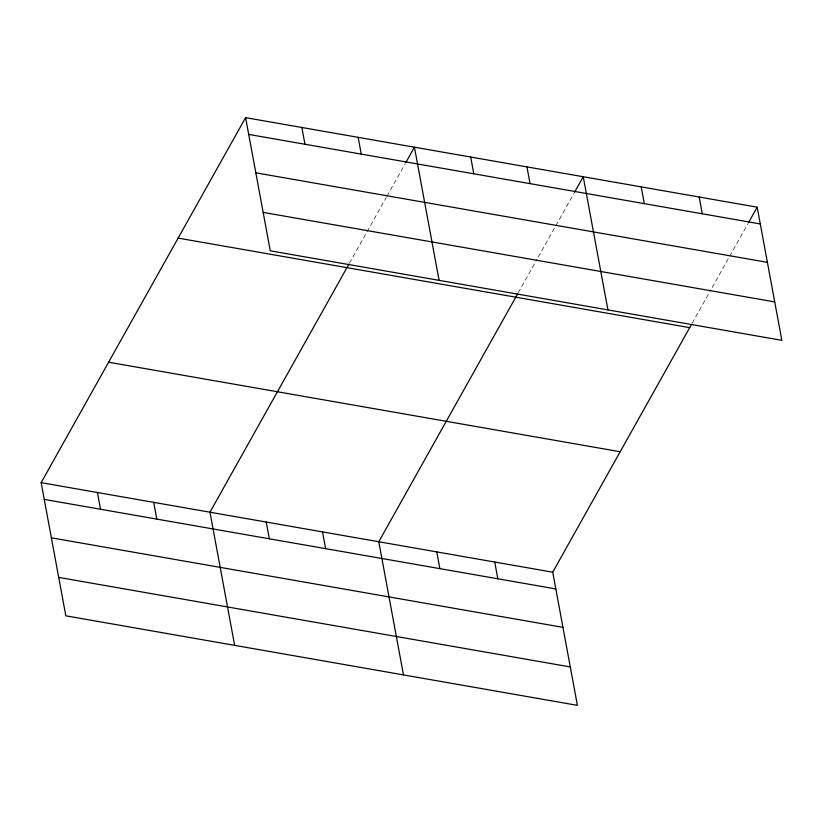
<?xml version="1.0" encoding="UTF-8"?>
<svg xmlns="http://www.w3.org/2000/svg" width="823" height="823" viewBox="0 0 823 823"><rect width="100%" height="100%" fill="white"/><g stroke="black" fill="none" stroke-linecap="round" stroke-linejoin="round"><path stroke-width="0.62" stroke-dasharray="4.12 3.09" d="M349.446 263.185L386.306 197.386M386.933 196.275L405.05 163.931M518.264 292.731L537.008 259.276M538.263 257.043L573.868 193.477M692.205 323.172L710.938 289.717M712.193 287.484L729.055 257.373M729.682 256.262L747.798 223.918"/><path stroke-width="1.23" d="M691.577 324.293L552.727 572.191L577.396 705.352L65.83 615.82L41.15 482.659L245.604 117.648L757.17 207.18L781.85 340.341L270.273 250.809L245.604 117.648M348.829 264.306L209.968 512.204L234.648 645.366M405.677 162.81L414.422 147.194L439.101 280.355M517.646 293.852L378.786 541.75L403.465 674.911M574.495 192.356L583.24 176.739L607.919 309.901M748.426 222.796L757.17 207.18M248.7 134.406L760.277 223.938M255.819 172.82L767.396 262.352M263.154 212.396L774.731 301.928M178.128 238.104L689.705 327.636M108.615 362.213L620.192 451.745M41.15 482.659L552.727 572.191M44.257 499.407L555.823 588.939M51.376 537.82L562.942 627.352M58.711 577.407L570.277 666.939M699.19 197.036L702.297 213.785M641.22 186.893L644.316 203.641M526.967 166.894L530.063 183.642M470.694 157.049L473.791 173.797M494.746 562.047L497.843 578.795M436.766 551.904L439.873 568.652M358.149 137.348L361.246 154.096M301.876 127.503L304.973 144.251M322.513 531.905L325.62 548.653M266.24 522.06L269.347 538.808M153.695 502.359L156.802 519.107M97.423 492.514L100.529 509.262"/></g></svg>
